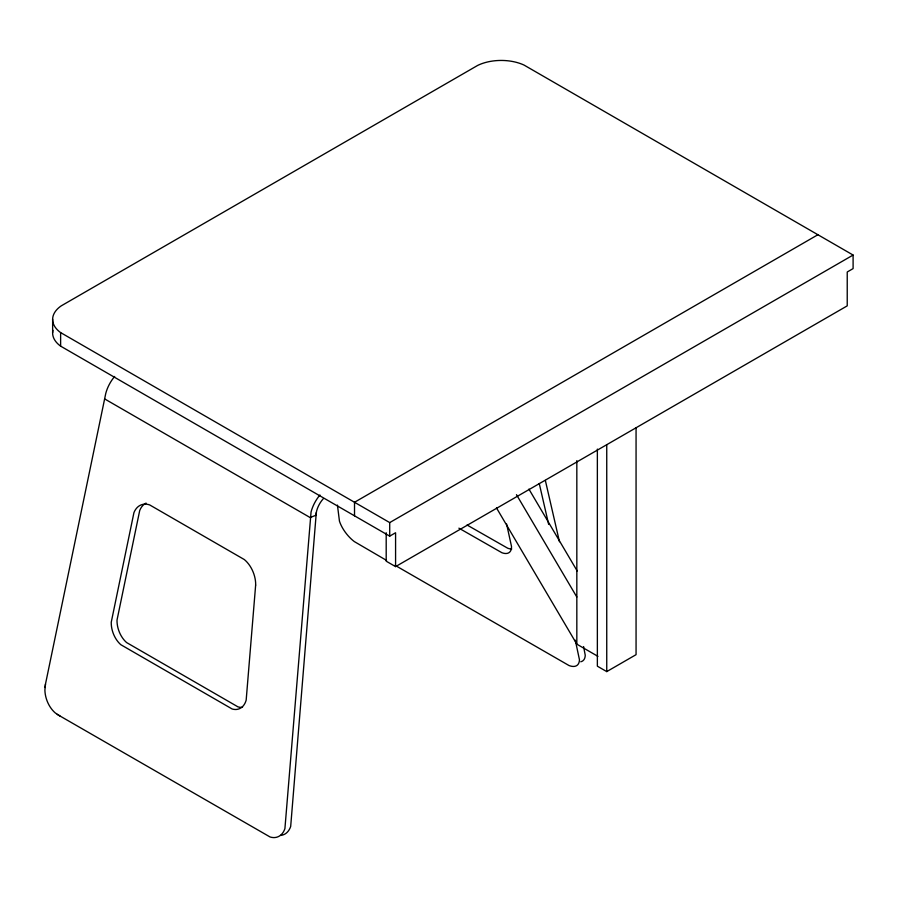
<?xml version="1.0" encoding="UTF-8"?>
<svg xmlns="http://www.w3.org/2000/svg" width="898" height="898" viewBox="0 0 898 898"><rect width="100%" height="100%" fill="white"/><g stroke="black" fill="none" stroke-linecap="round" stroke-linejoin="round"><path stroke-width="1.35" d="M59.998 716.009L55.328 712.99A22.809 15.277 69.6 0 1 44.9 690.046L45.484 684.074L105.751 393.492A26.3 15.187 -60 0 1 114.652 376.464M45.001 687.52L45.484 684.074M316.321 512.399L290.683 826.463A22.809 15.277 69.6 0 1 280.558 835.409M817.91 234.737L354.519 502.274L354.519 515.822M853.1 255.054L524.017 65.06A36.481 21.058 0 0 0 477.691 65.408L61.232 305.859A36.481 21.058 0 0 0 60.626 332.597L389.71 522.591L853.1 255.054L853.1 268.603L847.229 271.993L847.229 305.859L395.58 566.616L386.196 561.194L386.196 532.75M52.926 330.296A36.481 21.058 0 0 0 60.626 346.145L389.71 536.14L395.58 532.75L395.58 566.616M597.361 449.09L597.361 666.181L606.745 671.603L636.065 654.664L636.065 427.774M467.083 525.027L507.718 548.218A21.451 10.024 52 0 0 511.703 548.992M458.9 528.159L501.937 552.741A21.451 10.024 52 0 0 511.501 546.411L506.607 524.028M496.482 507.909L576.83 644.169L597.945 656.359M386.578 560.419L354.306 541.573A22.809 10.664 52 0 1 339.455 521.177L337.435 505.091M395.053 565.325L569.029 665.541A22.809 10.664 52 0 0 579.457 659.738L575.292 640.173M104.819 399.015L310.124 517.54L315.916 515.261L316.601 511.074A17.982 10.383 -60 0 1 323.19 498.85M57.214 714.404L270.051 836.97A22.809 15.277 69.6 0 0 284.913 828.618L311.056 512.028A26.3 15.187 -60 0 1 319.946 495M528.922 489.096L577.201 570.982M516.473 494.663L576.83 597.024M545.355 480.441L559.454 541.719M583.577 646.56L585.238 655.226A22.809 10.664 52 0 1 580.748 661.77M539.26 483.528L548.656 524.387M606.745 444.701L606.745 671.603M576.83 460.64L576.83 644.169M389.71 522.591L389.71 536.14M60.626 332.597L60.626 346.145M52.634 319.16L52.634 332.709M146.071 503.105A24.19 16.198 69.6 0 0 139.718 510.479L117.021 620.058A21.44 14.357 69.6 0 0 126.584 642.553L237.948 706.849A21.451 14.368 69.6 0 0 242.516 707.287M255.649 585.092L246.175 700.114A21.451 14.368 69.6 0 1 232.167 708.993L120.803 644.697A21.44 14.357 69.6 0 1 111.251 622.213L133.937 512.635A24.19 16.198 69.6 0 1 149.64 504.901L244.335 559.566A24.167 16.175 69.6 0 1 255.638 582.892L255.649 585.092"/></g></svg>
